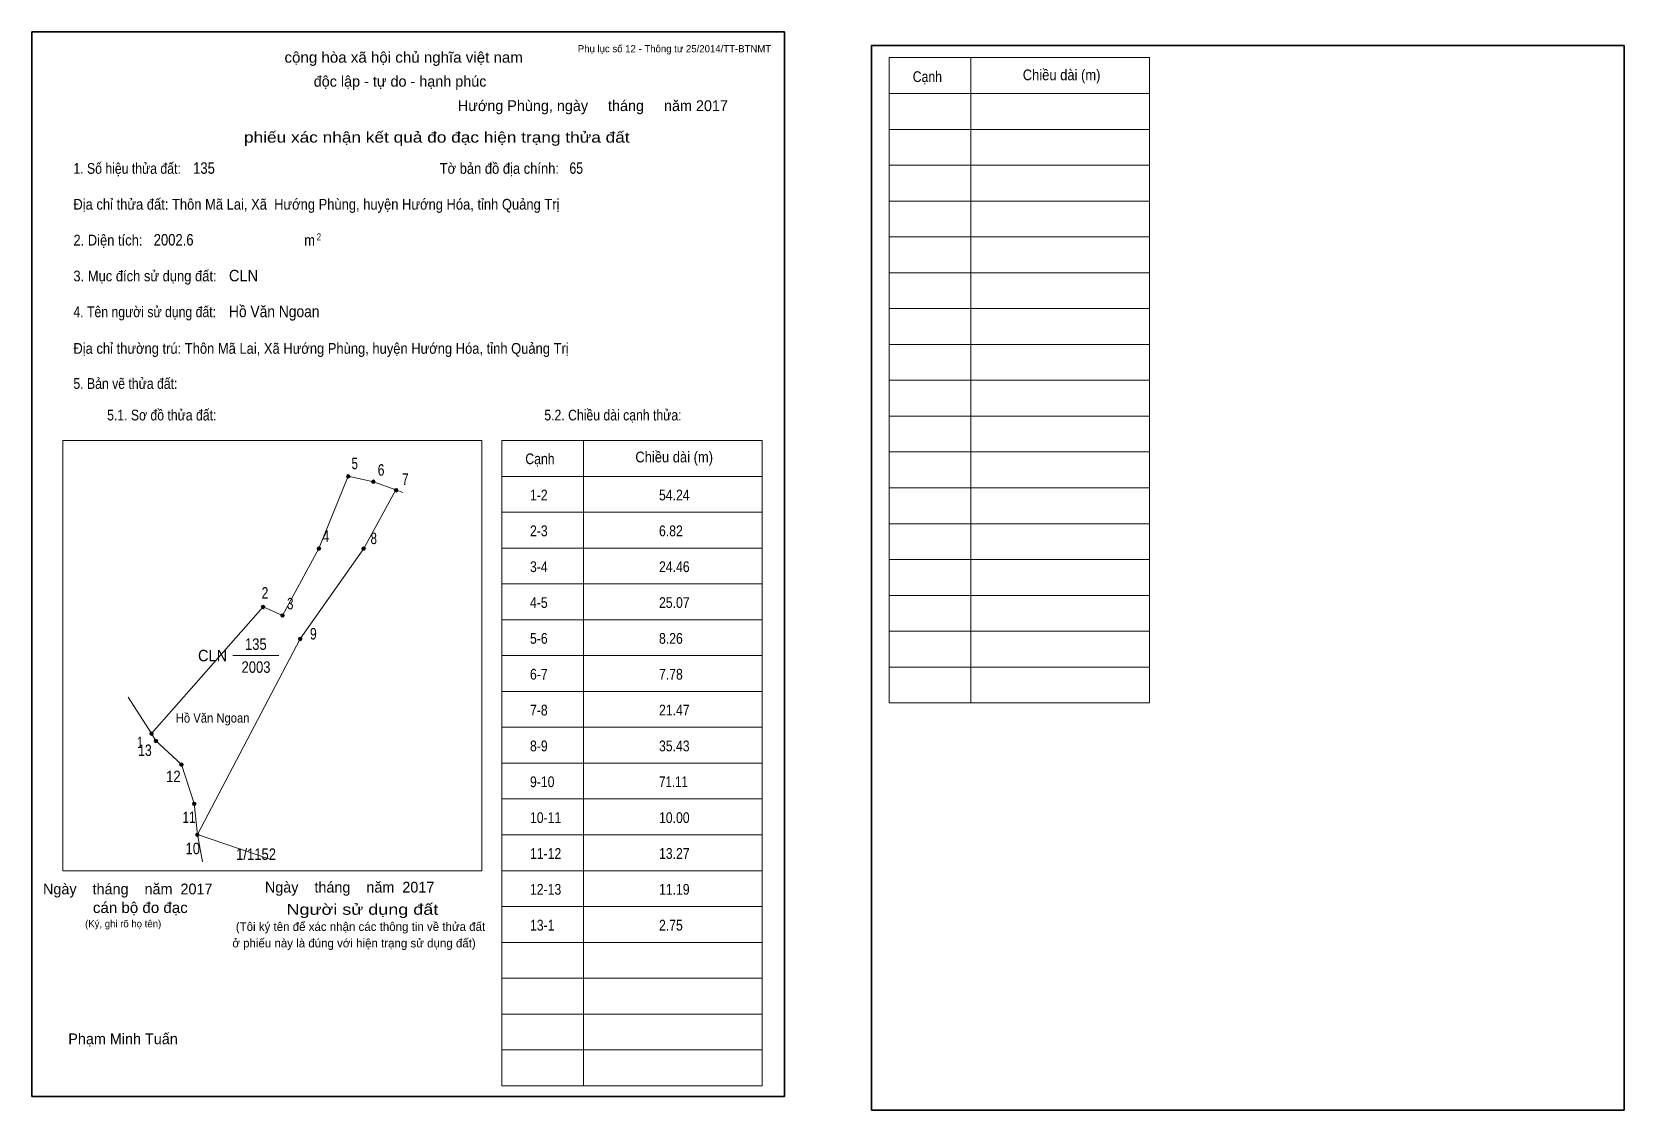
# Model space of a CAD drawing. Header units: centimetres. Extents: x 0 to 44.4, y -0.4 to 29.7.
import ezdxf
from ezdxf.enums import TextEntityAlignment as Align

# ---------------------------------------------------------------- set-up
doc = ezdxf.new("R2010")
doc.units = ezdxf.units.CM
doc.header["$LTSCALE"] = 0.12
for name, color, linetype in [('2', 7, 'Continuous'), ('30', 7, 'Continuous'), ('34', 7, 'Continuous')]:
    doc.layers.add(name, color=color, linetype=linetype)
for name, color, linetype, lineweight in [('32', 7, 'Continuous', 13), ('33', 7, 'Continuous', 13), ('6', 7, 'Continuous', 13), ('63', 7, 'Continuous', 13)]:
    doc.layers.add(name, color=color, linetype=linetype, lineweight=lineweight)

msp = doc.modelspace()

# ---------------------------------------------------------------- hatches: boundary and pattern name
at = {"layer": '32'}
for points in [[(8.8795, 17.3004, 1), (8.7795, 17.3004, 1)], [(9.5802, 17.1494, 1), (9.4802, 17.1494, 1)], [(10.2132, 16.9123, 1), (10.1132, 16.9123, 1)], [(8.0599, 15.2834, 1), (7.9599, 15.2834, 1)], [(9.3067, 15.2834, 1), (9.2067, 15.2834, 1)], [(6.5013, 13.6563, 1), (6.4013, 13.6563, 1)], [(7.0431, 13.4183, 1), (6.9431, 13.4183, 1)], [(7.5389, 12.7654, 1), (7.4389, 12.7654, 1)], [(3.3877, 10.1232, 1), (3.2877, 10.1232, 1)], [(3.5109, 9.9192, 1), (3.4109, 9.9192, 1)], [(4.2238, 9.2593, 1), (4.1238, 9.2593, 1)], [(4.5815, 8.1644, 1), (4.4815, 8.1644, 1)], [(4.6658, 7.3004, 1), (4.5658, 7.3004, 1)]]:
    msp.add_hatch(color=256, dxfattribs=at).paths.add_polyline_path(points)

# ---------------------------------------------------------------- linework, layer by layer
for centre in [(8.8295, 17.3004), (9.5302, 17.1494), (10.1632, 16.9123), (8.0099, 15.2834), (9.2567, 15.2834), (6.4513, 13.6563), (6.9931, 13.4183), (7.4889, 12.7654), (3.3377, 10.1232), (3.4609, 9.9192), (4.1738, 9.2593), (4.5315, 8.1644), (4.6158, 7.3004)]:
    msp.add_circle(centre, 0.05, dxfattribs=at)
at = {"layer": '33'}
msp.add_line((5.61, 12.3), (6.89, 12.3), dxfattribs=at)
at = {"layer": '6'}
for p, q in [((3.34, 10.13), (6.45, 13.66)), ((2.69, 11.14), (3.34, 10.13)), ((4.62, 7.31), (4.76, 6.55)), ((6.61, 6.63), (4.62, 7.31))]:
    msp.add_line(p, q, dxfattribs=at)
for points in [[(4.62, 7.31), (7.49, 12.77), (9.26, 15.29), (10.16, 16.92)], [(8.83, 17.31), (8.01, 15.29), (6.99, 13.42), (6.45, 13.66)], [(8.83, 17.31), (9.53, 17.15), (10.16, 16.92), (10.35, 16.85)], [(3.34, 10.13), (3.46, 9.92), (4.18, 9.26)], [(4.62, 7.31), (4.53, 8.17), (4.18, 9.26)]]:
    msp.add_lwpolyline(points, dxfattribs=at)
at = {"layer": '63'}
for p, q in [((23.92, 28.98), (31.19, 28.98)), ((23.92, 10.98), (23.92, 28.98)), ((26.2, 10.98), (26.2, 28.98)), ((31.19, 10.98), (31.19, 28.98)), ((23.92, 27.98), (31.19, 27.98)), ((23.92, 26.98), (31.19, 26.98)), ((23.92, 25.98), (31.19, 25.98)), ((23.92, 24.98), (31.19, 24.98)), ((23.92, 23.98), (31.19, 23.98)), ((23.92, 22.98), (31.19, 22.98)), ((23.92, 21.98), (31.19, 21.98)), ((23.92, 20.98), (31.19, 20.98)), ((23.92, 19.98), (31.19, 19.98)), ((23.92, 18.98), (31.19, 18.98)), ((0.86, 18.3), (12.56, 18.3)), ((0.86, 6.3), (0.86, 18.3)), ((12.56, 6.3), (12.56, 18.3)), ((13.11, 18.3), (20.38, 18.3)), ((13.11, 0.3), (13.11, 18.3)), ((15.39, 0.3), (15.39, 18.3)), ((20.38, 0.3), (20.38, 18.3)), ((23.92, 17.98), (31.19, 17.98)), ((13.11, 17.3), (20.38, 17.3)), ((23.92, 16.98), (31.19, 16.98)), ((13.11, 16.3), (20.38, 16.3)), ((23.92, 15.98), (31.19, 15.98)), ((13.11, 15.3), (20.38, 15.3)), ((23.92, 14.98), (31.19, 14.98)), ((13.11, 14.3), (20.38, 14.3)), ((23.92, 13.98), (31.19, 13.98)), ((13.11, 13.3), (20.38, 13.3)), ((23.92, 12.98), (31.19, 12.98)), ((13.11, 12.3), (20.38, 12.3)), ((23.92, 11.98), (31.19, 11.98)), ((13.11, 11.3), (20.38, 11.3)), ((23.92, 10.98), (31.19, 10.98)), ((13.11, 10.3), (20.38, 10.3)), ((13.11, 9.3), (20.38, 9.3)), ((13.11, 8.3), (20.38, 8.3)), ((13.11, 7.3), (20.38, 7.3)), ((0.86, 6.3), (12.56, 6.3)), ((13.11, 6.3), (20.38, 6.3)), ((13.11, 5.3), (20.38, 5.3)), ((13.11, 4.3), (20.38, 4.3)), ((13.11, 3.3), (20.38, 3.3)), ((13.11, 2.3), (20.38, 2.3)), ((13.11, 1.3), (20.38, 1.3)), ((13.11, 0.3), (20.38, 0.3))]:
    msp.add_line(p, q, dxfattribs=at)
at = {"layer": '63', "lineweight": 35}
for points in [[(0, 0), (0, 29.7), (21, 29.7), (21, 0)], [(23.43, -0.38), (23.43, 29.32), (44.43, 29.32), (44.43, -0.38)]]:
    msp.add_lwpolyline(points, close=True, dxfattribs=at)

# ---------------------------------------------------------------- texts
at = {"layer": '2', "width": 0.9}
msp.add_text('Hồ Văn Ngoan', height=0.2605, dxfattribs=at).set_placement((5.045, 10.43), align=Align.CENTER)
at = {"layer": '30'}
for s, height, width, p in [('1-2', 0.3, 0.85, (13.9, 16.63)), ('54.24', 0.3, 0.85, (17.5, 16.63)), ('2-3', 0.3, 0.85, (13.9, 15.63)), ('6.82', 0.3, 0.85, (17.5, 15.63)), ('3-4', 0.3, 0.85, (13.9, 14.63)), ('24.46', 0.3, 0.85, (17.5, 14.63)), ('4-5', 0.3, 0.85, (13.9, 13.63)), ('25.07', 0.3, 0.85, (17.5, 13.63)), ('5-6', 0.3, 0.85, (13.9, 12.63)), ('8.26', 0.3, 0.85, (17.5, 12.63)), ('6-7', 0.3, 0.85, (13.9, 11.63)), ('7.78', 0.3, 0.85, (17.5, 11.63)), ('7-8', 0.3, 0.85, (13.9, 10.63)), ('21.47', 0.3, 0.85, (17.5, 10.63)), ('8-9', 0.3, 0.85, (13.9, 9.63)), ('35.43', 0.3, 0.85, (17.5, 9.63)), ('9-10', 0.3, 0.85, (13.9, 8.63)), ('71.11', 0.3, 0.8, (17.5, 8.63)), ('10-11', 0.3, 0.85, (13.9, 7.63)), ('10.00', 0.3, 0.85, (17.5, 7.63)), ('1/1152', 0.32, 0.85, (5.7, 6.6)), ('11-12', 0.3, 0.85, (13.9, 6.63)), ('13.27', 0.3, 0.85, (17.5, 6.63)), ('12-13', 0.3, 0.85, (13.9, 5.63)), ('11.19', 0.3, 0.85, (17.5, 5.63)), ('13-1', 0.3, 0.85, (13.9, 4.63)), ('2.75', 0.3, 0.85, (17.5, 4.63))]:
    msp.add_text(s, height=height, dxfattribs=dict(at, width=width)).set_placement(p)
at = {"layer": '32'}
for s, width, p in [('5', 0.75, (9.01, 17.5)), ('6', 0.8, (9.745, 17.32)), ('7', 0.75, (10.42, 17.06)), ('4', 0.8, (8.205, 15.47)), ('8', 0.75, (9.54, 15.41)), ('2', 0.8, (6.505, 13.89)), ('3', 0.75, (7.21, 13.59)), ('9', 0.8, (7.855, 12.75)), ('1', 0.65, (3.02, 9.72)), ('13', 0.8, (3.155, 9.5)), ('12', 0.85, (3.95, 8.77)), ('11', 0.75, (4.385, 7.63)), ('10', 0.85, (4.49, 6.76))]:
    msp.add_text(s, height=0.32, dxfattribs=dict(at, width=width)).set_placement(p, align=Align.CENTER)
at = {"layer": '33', "width": 0.95}
msp.add_text('CLN', height=0.32, dxfattribs=at).set_placement((5.45, 12.14), align=Align.RIGHT)
at = {"layer": '33', "width": 0.85}
for s, p in [('135', (6.25, 12.46)), ('2003', (6.255, 11.82))]:
    msp.add_text(s, height=0.32, dxfattribs=at).set_placement(p, align=Align.CENTER)
at = {"layer": '34'}
for s, width, p in [('135', 0.85, (4.5, 25.74)), ('65', 0.8, (15, 25.74)), ('2002.6', 0.85, (3.4, 23.74)), ('CLN', 0.95, (5.5, 22.74)), ('Hồ Văn Ngoan', 0.9, (5.5, 21.74))]:
    msp.add_text(s, height=0.32, dxfattribs=dict(at, width=width)).set_placement(p)
at = {"layer": '63'}
for s, height, p in [('Phụ lục số 12 - Thông tư 25/2014/TT-BTNMT', 0.2, (20.63, 29.13)), ('Ngày    tháng    năm  2017', 0.3, (5.04, 5.64)), ('Ngày    tháng    năm  2017', 0.3, (11.23, 5.69)), ('(Ký, ghi rõ họ tên)', 0.2, (3.61, 4.72))]:
    msp.add_text(s, height=height, dxfattribs=at).set_placement(p, align=Align.RIGHT)
at = {"layer": '63', "width": 1.05}
msp.add_text('cộng hòa xã hội chủ nghĩa việt nam', height=0.3, dxfattribs=at).set_placement((10.375, 28.84), align=Align.CENTER)
at = {"layer": '63'}
for s, height, p in [('độc lập - tự do - hạnh phúc', 0.3, (10.275, 28.17)), ('Hướng Phùng, ngày     tháng     năm 2017', 0.3, (15.655, 27.49)), ('(Tôi ký tên để xác nhận các thông tin về thửa đất ', 0.24, (9.215, 4.62)), ('ở phiếu này là đúng với hiện trạng sử dụng đất)', 0.24, (8.99, 4.16)), ('Phạm Minh Tuấn', 0.3, (2.545, 1.46))]:
    msp.add_text(s, height=height, dxfattribs=at).set_placement(p, align=Align.CENTER)
for s, height, width, p in [('Cạnh', 0.3, 0.85, (24.58, 28.3)), ('Chiều dài (m)', 0.3, 0.9, (27.65, 28.35)), ('1. Số hiệu thửa đất:', 0.3, 0.85, (1.16, 25.74)), ('Tờ bản đồ địa chính:', 0.3, 0.9, (11.38, 25.74)), ('Địa chỉ thửa đất: Thôn Mã Lai, Xã  Hướng Phùng, huyện Hướng Hóa, tỉnh Quảng Trị', 0.3, 0.9, (1.16, 24.74)), ('2. Diện tích:', 0.3, 0.9, (1.16, 23.74)), ('2', 0.2, 0.8, (7.95, 23.88)), ('m', 0.3, 0.9, (7.6, 23.74)), ('3. Mục đích sử dụng đất:', 0.3, 0.9, (1.16, 22.74)), ('4. Tên người sử dụng đất:', 0.3, 0.85, (1.16, 21.74)), ('Địa chỉ thường trú: Thôn Mã Lai, Xã Hướng Phùng, huyện Hướng Hóa, tỉnh Quảng Trị', 0.3, 0.9, (1.16, 20.72)), ('5. Bản vẽ thửa đất:', 0.3, 0.85, (1.16, 19.74)), ('5.1. Sơ đồ thửa đất:', 0.3, 0.85, (2.1, 18.86)), ('5.2. Chiều dài cạnh thửa:', 0.3, 0.85, (14.3, 18.86)), ('Cạnh', 0.3, 0.85, (13.77, 17.64)), ('Chiều dài (m)', 0.3, 0.9, (16.84, 17.69))]:
    msp.add_text(s, height=height, dxfattribs=dict(at, width=width)).set_placement(p)
for s, width, p in [('phiếu xác nhận kết quả đo đạc hiện trạng thửa đất', 1.2, (16.68, 26.61)), ('cán bộ đo đạc', 1.05, (4.35, 5.12)), ('Người sử dụng đất', 1.25, (11.34, 5.07))]:
    msp.add_text(s, height=0.3, dxfattribs=dict(at, width=width)).set_placement(p, align=Align.RIGHT)

doc.saveas('drawing.dxf')
